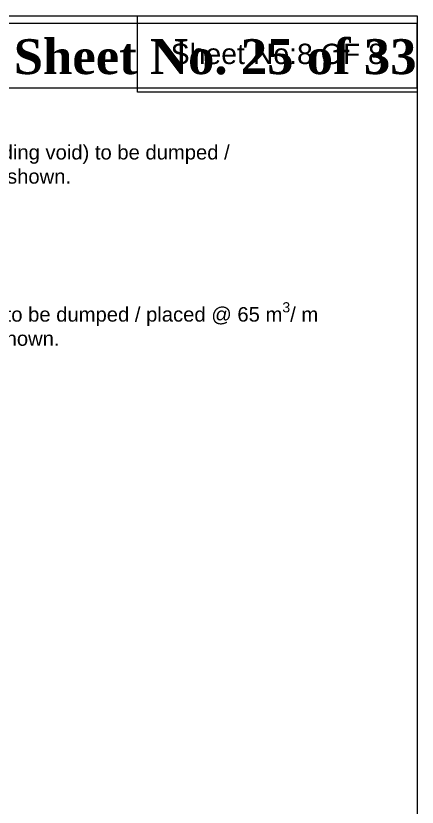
# Model space of a CAD drawing. Header units: inches. Extents: x 15 to 141071, y -30183 to 14738.
# Drawn here: x 70425 to 70455.2, y -9427.3 to -9367.8 of the extents above; entities that cross this region are included whole.
import ezdxf

# ---------------------------------------------------------------- set-up
doc = ezdxf.new("R2010")
doc.units = ezdxf.units.IN
doc.header["$MEASUREMENT"] = 0
doc.layers.add('LINE', color=7, linetype='Continuous')
doc.layers.add('Long Section Labels', color=7, linetype='Continuous', lineweight=9)
doc.styles.get("Standard").update_dxf_attribs({"font": 'arial.ttf'})

msp = doc.modelspace()

# ---------------------------------------------------------------- linework, layer by layer
at = {"layer": 'LINE', "color": 7, "lineweight": 20, "ltscale": 0.5}
msp.add_lwpolyline([(70455.243959, -9368.380927), (70423.867916, -9368.380927), (70423.867916, -9373.209189), (70455.243959, -9373.209189)], close=True, dxfattribs=at)
at = {"layer": 'Long Section Labels'}
for points in [[(70263.899539, -9367.80053), (70455.243959, -9367.80053), (70455.243959, -9503.100169), (70263.899539, -9503.100169)], [(70434.196072, -9367.80053), (70455.243959, -9367.80053), (70455.243959, -9373.540862), (70434.196072, -9373.540862)]]:
    msp.add_lwpolyline(points, close=True, dxfattribs=at)

# ---------------------------------------------------------------- texts
at = {"layer": 'LINE', "color": 7, "lineweight": 20, "ltscale": 0.5, "attachment_point": 1}
for s, insert, char_height, width in [('{\\fTimes New Roman|b1|i0|c0|p18;Sheet No. 25 of 33 }', (70424.889444, -9369.553406), 2.6269772, 32.47524005), ('\\A1;Assorted C.C Blocks  @ 52 {\\C0;m\\H0.7x;\\S3^ ;\\H1.429x;/m} (excluding void) to be dumped / placed from B2 to C2 over Geo Bags as shown.\\P500 x 500 x 500 --------- 60 %\\P400 x 400 x 400 --------- 40 %', (70397.091933, -9377.139156), 1.088423855, 46.35266503), ('\\A1;250 kg  Geo Bags to be dumped / placed @ 65 {\\C0;m\\H0.7x;\\S3^ ;\\H1.429x;/ m}  \\Pfrom B2 to C2 as shown. ', (70411.690463, -9389.324549), 1.08842386, 44.46503777)]:
    msp.add_mtext(s, dxfattribs=dict(at, insert=insert, char_height=char_height, width=width))
at = {"layer": 'Long Section Labels', "insert": (70444.720016, -9370.670696), "char_height": 1.53075536, "attachment_point": 5}
msp.add_mtext('Sheet No:8 OF 8', dxfattribs=at)

doc.saveas('drawing.dxf')
